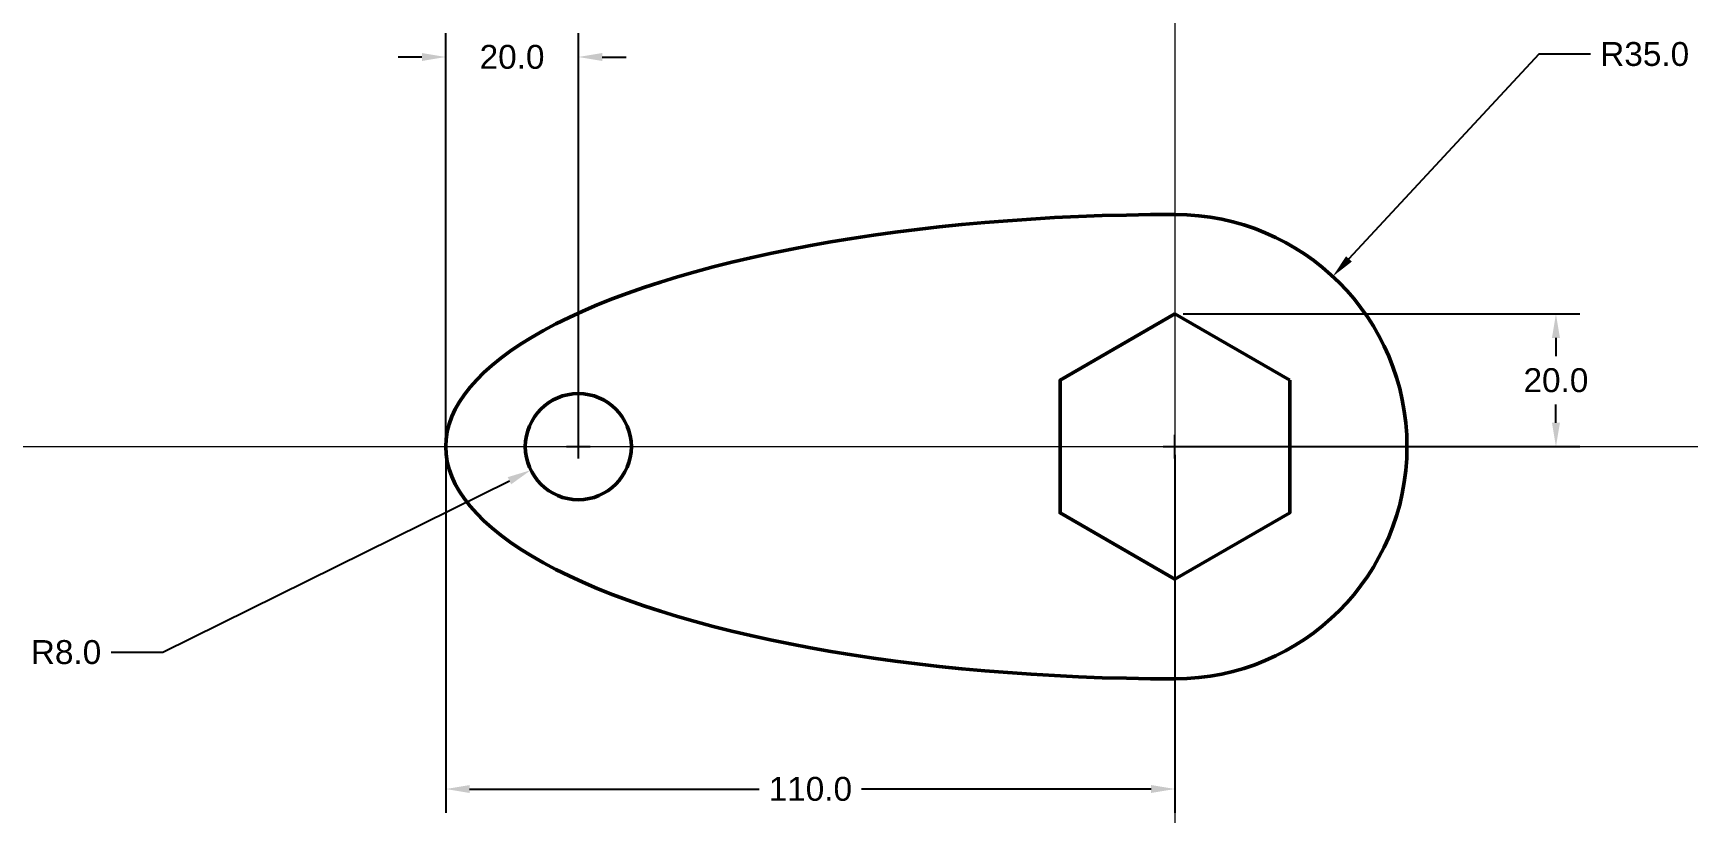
# Model space of a CAD drawing. Header units: millimetres. Extents: x 3825 to 4074, y 1443 to 1561.
import ezdxf

# ---------------------------------------------------------------- set-up
doc = ezdxf.new("R2010")
doc.units = ezdxf.units.MM
doc.header["$PDMODE"] = 2
doc.header["$PDSIZE"] = -3
doc.layers.add('CL', color=1, linetype='Continuous', lineweight=15)
doc.layers.add('VL', color=7, linetype='Continuous', lineweight=50)
doc.styles.get("Standard").update_dxf_attribs({"font": 'arial.ttf'})
doc.dimstyles.get("Standard").update_dxf_attribs({"dimscale": 20, "dimtxt": 0.18, "dimasz": 0.18, "dimexe": 0.18, "dimexo": 0.0625, "dimgap": 0.09, "dimtad": 0, "dimtih": 1, "dimtoh": 1, "dimdec": 1, "dimzin": 0, "dimdsep": 46, "dimtxsty": 'Standard', "dimcen": 0.09, "dimadec": 0, "dimazin": 0, "dimtfac": 1, "dimtdec": 1, "dimtofl": 0, "dimtmove": 0, "dimatfit": 3, "dimfxl": 1, "dimtolj": 1, "dimtzin": 0, "dimarcsym": 0})

# ---------------------------------------------------------------- blocks, each defined once
blk = doc.blocks.new('*D1')
at = {"layer": 'Defpoints', "color": 0, "transparency": 16777216}
for p in [(4020.91, 1524.03), (3997.11, 1498.37)]:
    blk.add_point(p, dxfattribs=at)
at = {"layer": 'VL', "color": 0, "lineweight": -2, "transparency": 16777216}
for p, q in [((4051.99, 1557.54), (4023.36, 1526.67)), ((4059.78, 1557.54), (4051.99, 1557.54)), ((3995.31, 1498.37), (3998.91, 1498.37)), ((3997.11, 1496.57), (3997.11, 1500.17))]:
    blk.add_line(p, q, dxfattribs=at)
at = {"layer": 'VL', "color": 0, "transparency": 16777216}
blk.add_solid([(4022.92, 1527.08), (4023.8, 1526.27), (4020.91, 1524.03)], dxfattribs=at)
at = {"layer": 'VL', "color": 0, "transparency": 16777216, "insert": (4067.97, 1557.54), "char_height": 3.6, "attachment_point": 5}
blk.add_mtext('\\A1;R35.0', dxfattribs=at)
blk = doc.blocks.new('*D2')
at = {"layer": 'Defpoints', "color": 0, "transparency": 16777216}
for p in [(3907.11, 1557.11), (3887.11, 1498.37), (3907.11, 1498.37)]:
    blk.add_point(p, dxfattribs=at)
at = {"layer": 'VL', "color": 0, "lineweight": -2, "transparency": 16777216}
for p, q in [((3887.11, 1499.62), (3887.11, 1560.71)), ((3907.11, 1499.62), (3907.11, 1560.71)), ((3883.51, 1557.11), (3879.91, 1557.11)), ((3910.71, 1557.11), (3914.31, 1557.11))]:
    blk.add_line(p, q, dxfattribs=at)
at = {"layer": 'VL', "color": 0, "transparency": 16777216}
for points in [[(3883.51, 1557.71), (3883.51, 1556.51), (3887.11, 1557.11)], [(3910.71, 1557.71), (3910.71, 1556.51), (3907.11, 1557.11)]]:
    blk.add_solid(points, dxfattribs=at)
at = {"layer": 'VL', "color": 0, "transparency": 16777216, "insert": (3897.11, 1557.11), "char_height": 3.6, "attachment_point": 5}
blk.add_mtext('\\A1;20.0', dxfattribs=at)
blk = doc.blocks.new('*D3')
at = {"layer": 'Defpoints', "color": 0, "transparency": 16777216}
for p in [(3887.11, 1498.37), (3997.11, 1498.37), (3997.11, 1446.76)]:
    blk.add_point(p, dxfattribs=at)
at = {"layer": 'VL', "color": 0, "lineweight": -2, "transparency": 16777216}
for p, q in [((3887.11, 1497.12), (3887.11, 1443.16)), ((3997.11, 1497.12), (3997.11, 1443.16)), ((3890.71, 1446.76), (3934.41, 1446.76)), ((3993.51, 1446.76), (3949.81, 1446.76))]:
    blk.add_line(p, q, dxfattribs=at)
at = {"layer": 'VL', "color": 0, "transparency": 16777216}
for points in [[(3890.71, 1447.36), (3890.71, 1446.16), (3887.11, 1446.76)], [(3993.51, 1447.36), (3993.51, 1446.16), (3997.11, 1446.76)]]:
    blk.add_solid(points, dxfattribs=at)
at = {"layer": 'VL', "color": 0, "transparency": 16777216, "insert": (3942.11, 1446.76), "char_height": 3.6, "attachment_point": 5}
blk.add_mtext('\\A1;110.0', dxfattribs=at)
blk = doc.blocks.new('*D4')
at = {"layer": 'Defpoints', "color": 0, "transparency": 16777216}
for p in [(3997.11, 1518.37), (3997.11, 1498.37), (4054.58, 1498.37)]:
    blk.add_point(p, dxfattribs=at)
at = {"layer": 'VL', "color": 0, "lineweight": -2, "transparency": 16777216}
for p, q in [((3998.36, 1518.37), (4058.18, 1518.37)), ((4054.58, 1514.77), (4054.58, 1512.01)), ((4054.58, 1501.97), (4054.58, 1504.74)), ((3998.36, 1498.37), (4058.18, 1498.37))]:
    blk.add_line(p, q, dxfattribs=at)
at = {"layer": 'VL', "color": 0, "transparency": 16777216}
for points in [[(4053.98, 1514.77), (4055.18, 1514.77), (4054.58, 1518.37)], [(4053.98, 1501.97), (4055.18, 1501.97), (4054.58, 1498.37)]]:
    blk.add_solid(points, dxfattribs=at)
at = {"layer": 'VL', "color": 0, "transparency": 16777216, "insert": (4054.58, 1508.37), "char_height": 3.6, "attachment_point": 5}
blk.add_mtext('\\A1;20.0', dxfattribs=at)
blk = doc.blocks.new('*D5')
at = {"layer": 'Defpoints', "color": 0, "transparency": 16777216}
for p in [(3907.11, 1498.37), (3899.94, 1494.83)]:
    blk.add_point(p, dxfattribs=at)
at = {"layer": 'VL', "color": 0, "lineweight": -2, "transparency": 16777216}
for p, q in [((3905.31, 1498.37), (3908.91, 1498.37)), ((3907.11, 1496.57), (3907.11, 1500.17)), ((3844.42, 1467.38), (3896.71, 1493.23)), ((3836.62, 1467.38), (3844.42, 1467.38))]:
    blk.add_line(p, q, dxfattribs=at)
at = {"layer": 'VL', "color": 0, "transparency": 16777216}
blk.add_solid([(3896.45, 1493.77), (3896.98, 1492.7), (3899.94, 1494.83)], dxfattribs=at)
at = {"layer": 'VL', "color": 0, "transparency": 16777216, "insert": (3829.83, 1467.38), "char_height": 3.6, "attachment_point": 5}
blk.add_mtext('\\A1;R8.0', dxfattribs=at)

msp = doc.modelspace()

# ---------------------------------------------------------------- linework, layer by layer
at = {"layer": 'CL'}
for direction in [(0, -1), (1, 0)]:
    msp.add_xline((3997.11, 1498.37), direction, dxfattribs=at)
at = {"layer": 'VL'}
msp.add_lwpolyline([(4014.43, 1508.37), (3997.11, 1518.37), (3979.79, 1508.37), (3979.79, 1488.37), (3997.11, 1478.37), (4014.43, 1488.37)], close=True, dxfattribs=at)
msp.add_circle((3907.11, 1498.37), 8, dxfattribs=at)
msp.add_arc((3997.11, 1498.37), 35, 270, 90, dxfattribs=at)
msp.add_ellipse((3997.11, 1498.37), major_axis=(-110, 0), ratio=0.318182, start_param=4.712389, end_param=7.853982, dxfattribs=at)

# ---------------------------------------------------------------- dimensions: what is measured, and where the dimension line sits
for base, p2, picture, middle in [((3907.11, 1557.11), (3907.11, 1498.37), '*D2', (3897.11, 1557.11)), ((3997.11, 1446.76), (3997.11, 1498.37), '*D3', (3942.11, 1446.76))]:
    dim = msp.add_linear_dim(base=base, p1=(3887.11, 1498.37), p2=p2, dimstyle='Standard', dxfattribs=at)
    dim.commit()
    dim.dimension.update_dxf_attribs({"geometry": picture, "text_midpoint": middle})
for center, mpoint, picture, middle in [((3997.11, 1498.37), (4020.91, 1524.03), '*D1', (4067.97, 1557.54)), ((3907.11, 1498.37), (3899.94, 1494.83), '*D5', (3829.83, 1467.38))]:
    dim = msp.add_radius_dim(center=center, mpoint=mpoint, dimstyle='Standard', dxfattribs=at)
    dim.commit()
    dim.dimension.update_dxf_attribs({"geometry": picture, "text_midpoint": middle, "dimtype": 164})
dim = msp.add_linear_dim(base=(4054.58, 1498.37), p1=(3997.11, 1518.37), p2=(3997.11, 1498.37), angle=90, dimstyle='Standard', dxfattribs=at)
dim.commit()
dim.dimension.update_dxf_attribs({"geometry": '*D4', "text_midpoint": (4054.58, 1508.37)})

doc.saveas('drawing.dxf')
